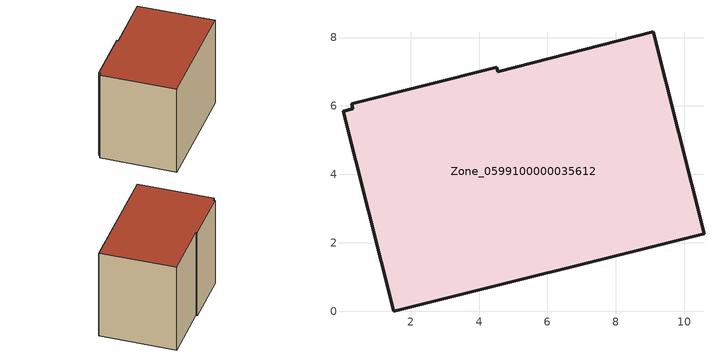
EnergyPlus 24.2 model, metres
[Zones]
Zone_0599100000035612
 floor ground (C_G): 0.31,5.92 0.28,6.07 4.52,7.12 4.55,7 9.09,8.17 10.57,2.26 1.5,0 0.04,5.85 z0
 wall outside (C_F): 10.57,2.26 9.09,8.17 4.55,7 4.52,7.12 0.28,6.07 0.31,5.92 0.04,5.85 1.5,0 10.57,2.26 z0:7.51
 roof outside (C_R): 0.31,5.92 0.04,5.85 1.5,0 10.57,2.26 9.09,8.17 4.55,7 4.52,7.12 0.28,6.07 z7.51
[BUILDING]
Pand.0599100000035612: North Axis=0; Terrain=City; Loads Convergence Tolerance Value=0.04; Temperature Convergence Tolerance Value=0.4; Solar Distribution=FullExterior; Maximum Number of Warmup Days=25; Minimum Number of Warmup Days=1
[Site:Location]
Rotterdam.The.Hague.AP_ZH_NLD Design_Conditions: Latitude=51.96; Longitude=4.45; Time Zone=1; Elevation=-4.5
[SITE:GROUNDTEMPERATURE:BUILDINGSURFACE]
18, 18, 18, 18, 18, 18, 18, 18, 18, 18, 18, 18
[MATERIAL] Thermal Absorptance=0.9; Solar Absorptance=0.7; Visible Absorptance=0.7
Name | Roughness | Thickness | Conductivity | Density | Specific Heat
G.TC.1965-1974 | MediumSmooth | 0.15 | 0.882353 | 540 | 1210
F.TC.1965-1974 | Rough | 0.3 | 0.697674 | 1920 | 840
R.TC.1965-1974 | MediumRough | 0.2 | 0.232558 | 1500 | 1000
[CONSTRUCTION]
C_G: G.TC.1965-1974
C_F: F.TC.1965-1974
C_R: R.TC.1965-1974
[ZONE]
Zone_0599100000035612: Type=1; Multiplier=1; Ceiling Height=Autocalculate; Volume=Autocalculate; Floor Area=autocalculate; Part of Total Floor Area=Yes
[ZONEINFILTRATION:DESIGNFLOWRATE]
Infil_Zone_0599100000035612: Zone or ZoneList or Space or SpaceList=Zone_0599100000035612; Schedule=AlwaysOn; Design Flow Rate Calculation Method=Flow/Area; Flow Rate per Floor Area=0.003; Constant Term Coefficient=1; Temperature Term Coefficient=0; Velocity Term Coefficient=0; Velocity Squared Term Coefficient=0
[HVACTEMPLATE:ZONE:IDEALLOADSAIRSYSTEM]
Zone_0599100000035612: Maximum Heating Supply Air Temperature=50; Minimum Cooling Supply Air Temperature=13; Maximum Heating Supply Air Humidity Ratio=0.0156; Minimum Cooling Supply Air Humidity Ratio=0.0077; Heating Limit=NoLimit; Cooling Limit=NoLimit; Dehumidification Control Type=ConstantSensibleHeatRatio; Cooling Sensible Heat Ratio=0.7; Dehumidification Setpoint=60; Humidification Control Type=None; Humidification Setpoint=30; Outdoor Air Method=None; Outdoor Air Flow Rate per Person=0.00944; Outdoor Air Flow Rate per Zone Floor Area=0; Outdoor Air Flow Rate per Zone=0; Demand Controlled Ventilation Type=None; Outdoor Air Economizer Type=NoEconomizer; Heat Recovery Type=None; Sensible Heat Recovery Effectiveness=0.7; Latent Heat Recovery Effectiveness=0.65
[ZONECONTROL:THERMOSTAT]
ThermostatControl_Zone_0599100000035612: Zone or ZoneList=Zone_0599100000035612; Control Type Schedule=DualSetpointControlType; Control 1=Thermostat_Zone_0599100000035612; Temperature Difference Between Cutout And Setpoint=0
[THERMOSTATSETPOINT:DUALSETPOINT]
Thermostat_Zone_0599100000035612: Heating Setpoint Temperature Schedule=HeatingSetpoint_Zone_0599100000035612; Cooling Setpoint Temperature Schedule=CoolingSetpoint_Zone_0599100000035612
[SCHEDULE:COMPACT]
HeatingSetpoint_Zone_0599100000035612: Through: 12/31, For: AllDays, Until: 24:00, 21
CoolingSetpoint_Zone_0599100000035612: Through: 12/31, For: AllDays, Until: 24:00, 24
DualSetpointControlType: Through: 12/31, For: AllDays, Until: 24:00, 4
AlwaysOn: Through: 12/31, For: AllDays, Until: 24:00, 1
